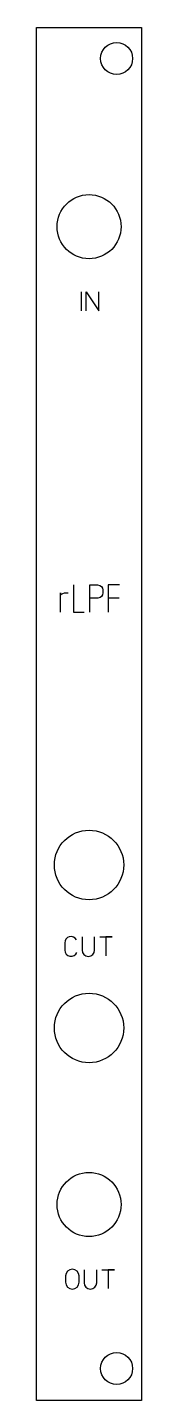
# Model space of a CAD drawing. Header units: millimetres. Extents: x 0 to 10, y 0 to 128.
import ezdxf

# ---------------------------------------------------------------- set-up
doc = ezdxf.new("R2010")
doc.units = ezdxf.units.MM
doc.layers.add('Contour', color=7, linetype='CONTINUOUS')
doc.layers.add('Engraving', color=7, linetype='CONTINUOUS')

msp = doc.modelspace()

# ---------------------------------------------------------------- linework, layer by layer
at = {"layer": 'Contour', "color": 7, "linetype": 'CONTINUOUS'}
for p, q in [((0, 0), (0, 128.4)), ((0, 128.4), (9.82, 128.4)), ((9.82, 128.4), (9.82, 0)), ((9.82, 0), (0, 0))]:
    msp.add_line(p, q, dxfattribs=at)
for centre, radius in [((7.5, 125.5), 1.5), ((4.915, 109.77), 3), ((4.915, 50.08), 3.25), ((4.915, 34.84), 3.25), ((4.915, 18.33), 3), ((7.5, 3), 1.5)]:
    msp.add_circle(centre, radius, dxfattribs=at)
at = {"layer": 'Engraving', "color": 7, "linetype": 'CONTINUOUS'}
for p, q in [((4.17267, 103.678), (4.17267, 101.903)), ((4.64667, 101.903), (4.64667, 103.678)), ((4.64667, 103.678), (5.83, 101.903)), ((5.83, 101.903), (5.83, 103.678)), ((3.44735, 76.282), (3.44735, 73.719)), ((4.98135, 73.719), (4.98135, 76.282)), ((4.98135, 76.282), (5.70787, 76.282)), ((5.70787, 76.282), (5.92987, 76.22146)), ((5.92987, 76.22146), (6.07113, 76.12055)), ((6.07113, 76.12055), (6.17204, 75.97928)), ((6.17204, 75.97928), (6.19222, 75.79765)), ((6.19222, 75.79765), (6.19222, 75.51512)), ((7.76577, 76.282), (6.71635, 76.282)), ((6.71635, 76.282), (6.71635, 73.719)), ((2.23635, 73.719), (2.23635, 75.51512)), ((2.23635, 75.51512), (2.23635, 75.35367)), ((2.23635, 75.35367), (2.45835, 75.45457)), ((2.45835, 75.45457), (2.59961, 75.51512)), ((2.59961, 75.51512), (2.78124, 75.5353)), ((2.78124, 75.5353), (2.94269, 75.5353)), ((5.72806, 75.03077), (4.98135, 75.03077)), ((5.95005, 75.09131), (5.72806, 75.03077)), ((6.07113, 75.19222), (5.95005, 75.09131)), ((6.17204, 75.35367), (6.07113, 75.19222)), ((6.19222, 75.51512), (6.17204, 75.35367)), ((7.72541, 75.03077), (6.71635, 75.03077)), ((3.44735, 73.719), (4.45641, 73.719)), ((2.63767, 42.79578), (2.63767, 42.12522)), ((4.25567, 43.348), (4.25567, 42.12522)), ((5.439, 42.12522), (5.439, 43.348)), ((5.91167, 43.348), (7.095, 43.348)), ((7.095, 43.348), (6.50333, 43.348)), ((6.50333, 43.348), (6.50333, 41.573)), ((2.71267, 11.64633), (2.71267, 11.05467)), ((3.97489, 11.05467), (3.97489, 11.64633)), ((4.44867, 12.238), (4.44867, 11.01522)), ((5.632, 11.01522), (5.632, 12.238)), ((6.10467, 12.238), (7.288, 12.238)), ((7.288, 12.238), (6.69633, 12.238)), ((6.69633, 12.238), (6.69633, 10.463))]:
    msp.add_line(p, q, dxfattribs=at)
for centre, radius, start, end in [((3.21572, 42.81282), 0.5783, 28.82122, 181.68902), ((3.23037, 42.12621), 0.5927, 180.09515, 338.42706), ((4.84733, 42.12522), 0.59167, 180, 360), ((3.34378, 11.64633), 0.63111, 0, 180), ((3.34378, 11.05467), 0.63111, 180, 360), ((5.04033, 11.01522), 0.59167, 180, 360)]:
    msp.add_arc(centre, radius, start, end, dxfattribs=at)

doc.saveas('drawing.dxf')
